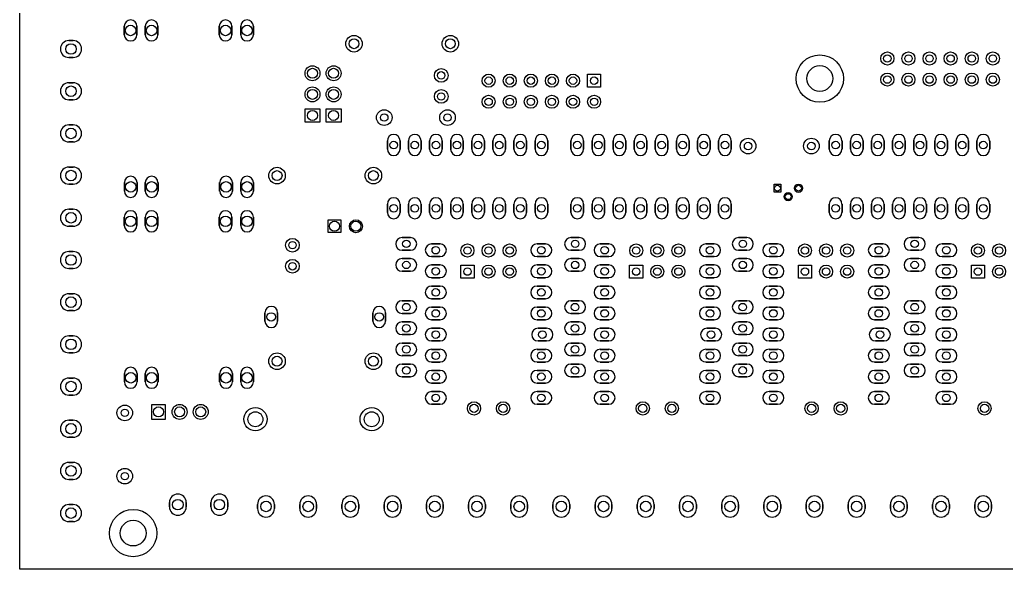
# Model space of a CAD drawing. Header units: millimetres. Extents: x -161 to 52, y -13 to 110.
# Drawn here: x -161.1 to -42.3, y -12.7 to 53.4 of the extents above; entities that cross this region are included whole.
import ezdxf

# ---------------------------------------------------------------- set-up
doc = ezdxf.new("R2010")
doc.units = ezdxf.units.MM

msp = doc.modelspace()

# ---------------------------------------------------------------- linework, layer by layer
for points in [[(51.89, -12.73), (-161.11, -12.73), (-161.11, 110.27), (51.89, 110.27), (51.89, -12.73)], [(-148.52, 52.66), (-148.52, 51.64)], [(-146.99, 52.66), (-146.99, 51.64)], [(-146, 52.66), (-146, 51.64)], [(-144.48, 52.66), (-144.48, 51.64)], [(-137.1, 52.66), (-137.1, 51.64)], [(-135.57, 52.66), (-135.57, 51.64)], [(-134.49, 52.66), (-134.49, 51.64)], [(-132.97, 52.66), (-132.97, 51.64)], [(-154.69, 50.93), (-155.19, 50.93)], [(-154.69, 48.89), (-155.19, 48.89)], [(-91.16, 45.31), (-92.74, 45.31), (-92.74, 46.89), (-91.16, 46.89)], [(-154.69, 45.85), (-155.19, 45.85)], [(-154.69, 43.81), (-155.19, 43.81)], [(-126.76, 41.12), (-126.76, 42.7), (-124.96, 42.7), (-124.96, 41.12)], [(-124.22, 41.12), (-124.22, 42.7), (-122.42, 42.7), (-122.42, 41.12)], [(-154.69, 40.77), (-155.19, 40.77)], [(-154.69, 38.73), (-155.19, 38.73)], [(-116.84, 37.85), (-116.84, 38.86)], [(-115.32, 37.85), (-115.32, 38.86)], [(-114.3, 37.85), (-114.3, 38.86)], [(-112.78, 37.85), (-112.78, 38.86)], [(-111.76, 37.85), (-111.76, 38.86)], [(-110.24, 37.85), (-110.24, 38.86)], [(-109.22, 37.85), (-109.22, 38.86)], [(-107.7, 37.85), (-107.7, 38.86)], [(-106.68, 37.85), (-106.68, 38.86)], [(-105.16, 37.85), (-105.16, 38.86)], [(-104.14, 37.85), (-104.14, 38.86)], [(-102.62, 37.85), (-102.62, 38.86)], [(-101.6, 37.85), (-101.6, 38.86)], [(-100.08, 37.85), (-100.08, 38.86)], [(-99.06, 37.85), (-99.06, 38.86)], [(-97.54, 37.85), (-97.54, 38.86)], [(-94.74, 37.85), (-94.74, 38.86)], [(-93.22, 37.85), (-93.22, 38.86)], [(-92.2, 37.85), (-92.2, 38.86)], [(-90.68, 37.85), (-90.68, 38.86)], [(-89.66, 37.85), (-89.66, 38.86)], [(-88.14, 37.85), (-88.14, 38.86)], [(-87.12, 37.85), (-87.12, 38.86)], [(-85.6, 37.85), (-85.6, 38.86)], [(-84.58, 37.85), (-84.58, 38.86)], [(-83.06, 37.85), (-83.06, 38.86)], [(-82.04, 37.85), (-82.04, 38.86)], [(-80.52, 37.85), (-80.52, 38.86)], [(-79.5, 37.85), (-79.5, 38.86)], [(-77.98, 37.85), (-77.98, 38.86)], [(-76.96, 37.85), (-76.96, 38.86)], [(-75.44, 37.85), (-75.44, 38.86)], [(-63.63, 37.85), (-63.63, 38.86)], [(-62.1, 37.85), (-62.1, 38.86)], [(-61.09, 37.85), (-61.09, 38.86)], [(-59.56, 37.85), (-59.56, 38.86)], [(-58.55, 37.85), (-58.55, 38.86)], [(-57.02, 37.85), (-57.02, 38.86)], [(-56.01, 37.85), (-56.01, 38.86)], [(-54.48, 37.85), (-54.48, 38.86)], [(-53.47, 37.85), (-53.47, 38.86)], [(-51.94, 37.85), (-51.94, 38.86)], [(-50.93, 37.85), (-50.93, 38.86)], [(-49.4, 37.85), (-49.4, 38.86)], [(-48.39, 37.85), (-48.39, 38.86)], [(-46.86, 37.85), (-46.86, 38.86)], [(-45.85, 37.85), (-45.85, 38.86)], [(-44.32, 37.85), (-44.32, 38.86)], [(-154.69, 35.69), (-155.19, 35.69)], [(-154.69, 33.65), (-155.19, 33.65)], [(-148.5, 33.82), (-148.5, 32.81)], [(-146.98, 33.82), (-146.98, 32.81)], [(-145.99, 33.82), (-145.99, 32.81)], [(-144.46, 33.82), (-144.46, 32.81)], [(-137.04, 33.82), (-137.04, 32.81)], [(-135.51, 33.82), (-135.51, 32.81)], [(-134.49, 33.82), (-134.49, 32.81)], [(-132.97, 33.82), (-132.97, 32.81)], [(-70.28, 33.63), (-69.47, 33.63), (-69.47, 32.66), (-70.28, 32.66)], [(-116.84, 30.23), (-116.84, 31.24)], [(-115.32, 30.23), (-115.32, 31.24)], [(-114.3, 30.23), (-114.3, 31.24)], [(-112.78, 30.23), (-112.78, 31.24)], [(-111.76, 30.23), (-111.76, 31.24)], [(-110.24, 30.23), (-110.24, 31.24)], [(-109.22, 30.23), (-109.22, 31.24)], [(-107.7, 30.23), (-107.7, 31.24)], [(-106.68, 30.23), (-106.68, 31.24)], [(-105.16, 30.23), (-105.16, 31.24)], [(-104.14, 30.23), (-104.14, 31.24)], [(-102.62, 30.23), (-102.62, 31.24)], [(-101.6, 30.23), (-101.6, 31.24)], [(-100.08, 30.23), (-100.08, 31.24)], [(-99.06, 30.23), (-99.06, 31.24)], [(-97.54, 30.23), (-97.54, 31.24)], [(-94.74, 30.23), (-94.74, 31.24)], [(-93.22, 30.23), (-93.22, 31.24)], [(-92.2, 30.23), (-92.2, 31.24)], [(-90.68, 30.23), (-90.68, 31.24)], [(-89.66, 30.23), (-89.66, 31.24)], [(-88.14, 30.23), (-88.14, 31.24)], [(-87.12, 30.23), (-87.12, 31.24)], [(-85.6, 30.23), (-85.6, 31.24)], [(-84.58, 30.23), (-84.58, 31.24)], [(-83.06, 30.23), (-83.06, 31.24)], [(-82.04, 30.23), (-82.04, 31.24)], [(-80.52, 30.23), (-80.52, 31.24)], [(-79.5, 30.23), (-79.5, 31.24)], [(-77.98, 30.23), (-77.98, 31.24)], [(-76.96, 30.23), (-76.96, 31.24)], [(-75.44, 30.23), (-75.44, 31.24)], [(-63.63, 30.23), (-63.63, 31.24)], [(-62.1, 30.23), (-62.1, 31.24)], [(-61.09, 30.23), (-61.09, 31.24)], [(-59.56, 30.23), (-59.56, 31.24)], [(-58.55, 30.23), (-58.55, 31.24)], [(-57.02, 30.23), (-57.02, 31.24)], [(-56.01, 30.23), (-56.01, 31.24)], [(-54.48, 30.23), (-54.48, 31.24)], [(-53.47, 30.23), (-53.47, 31.24)], [(-51.94, 30.23), (-51.94, 31.24)], [(-50.93, 30.23), (-50.93, 31.24)], [(-49.4, 30.23), (-49.4, 31.24)], [(-48.39, 30.23), (-48.39, 31.24)], [(-46.86, 30.23), (-46.86, 31.24)], [(-45.85, 30.23), (-45.85, 31.24)], [(-44.32, 30.23), (-44.32, 31.24)], [(-154.69, 30.61), (-155.19, 30.61)], [(-154.69, 28.57), (-155.19, 28.57)], [(-148.52, 29.67), (-148.52, 28.66)], [(-146.99, 29.67), (-146.99, 28.66)], [(-146, 29.67), (-146, 28.66)], [(-144.48, 29.67), (-144.48, 28.66)], [(-137.1, 29.67), (-137.1, 28.66)], [(-135.57, 29.67), (-135.57, 28.66)], [(-134.49, 29.67), (-134.49, 28.66)], [(-132.97, 29.67), (-132.97, 28.66)], [(-123.99, 29.35), (-122.44, 29.35), (-122.44, 27.8), (-123.99, 27.8)], [(-114.06, 27.21), (-115.07, 27.21)], [(-110.5, 26.45), (-111.52, 26.45)], [(-97.8, 26.45), (-98.82, 26.45)], [(-93.74, 27.21), (-94.75, 27.21)], [(-90.18, 26.45), (-91.2, 26.45)], [(-77.48, 26.45), (-78.5, 26.45)], [(-73.54, 27.21), (-74.56, 27.21)], [(-69.86, 26.45), (-70.88, 26.45)], [(-57.16, 26.45), (-58.18, 26.45)], [(-52.84, 27.21), (-53.86, 27.21)], [(-49.03, 26.45), (-50.05, 26.45)], [(-154.69, 25.53), (-155.19, 25.53)], [(-114.06, 25.69), (-115.07, 25.69)], [(-93.74, 25.69), (-94.75, 25.69)], [(-73.54, 25.69), (-74.56, 25.69)], [(-52.84, 25.69), (-53.86, 25.69)], [(-114.06, 24.67), (-115.07, 24.67)], [(-110.5, 24.92), (-111.52, 24.92)], [(-110.5, 23.91), (-111.52, 23.91)], [(-107.99, 23.9), (-106.41, 23.9), (-106.41, 22.33), (-107.99, 22.33)], [(-97.8, 24.92), (-98.82, 24.92)], [(-97.8, 23.91), (-98.82, 23.91)], [(-93.74, 24.67), (-94.75, 24.67)], [(-90.18, 24.92), (-91.2, 24.92)], [(-90.18, 23.91), (-91.2, 23.91)], [(-87.67, 23.9), (-86.09, 23.9), (-86.09, 22.33), (-87.67, 22.33)], [(-77.48, 24.92), (-78.5, 24.92)], [(-77.48, 23.91), (-78.5, 23.91)], [(-73.54, 24.67), (-74.56, 24.67)], [(-69.86, 24.92), (-70.88, 24.92)], [(-69.86, 23.91), (-70.88, 23.91)], [(-67.35, 23.9), (-65.77, 23.9), (-65.77, 22.33), (-67.35, 22.33)], [(-57.16, 24.92), (-58.18, 24.92)], [(-57.16, 23.91), (-58.18, 23.91)], [(-52.84, 24.67), (-53.86, 24.67)], [(-49.03, 24.92), (-50.05, 24.92)], [(-49.03, 23.91), (-50.05, 23.91)], [(-46.52, 23.9), (-44.94, 23.9), (-44.94, 22.33), (-46.52, 22.33)], [(-154.69, 23.49), (-155.19, 23.49)], [(-114.06, 23.15), (-115.07, 23.15)], [(-93.74, 23.15), (-94.75, 23.15)], [(-73.54, 23.15), (-74.56, 23.15)], [(-52.84, 23.15), (-53.86, 23.15)], [(-110.5, 22.38), (-111.52, 22.38)], [(-97.8, 22.38), (-98.82, 22.38)], [(-90.18, 22.38), (-91.2, 22.38)], [(-77.48, 22.38), (-78.5, 22.38)], [(-69.86, 22.38), (-70.88, 22.38)], [(-57.16, 22.38), (-58.18, 22.38)], [(-49.03, 22.38), (-50.05, 22.38)], [(-154.69, 20.45), (-155.19, 20.45)], [(-110.5, 21.37), (-111.52, 21.37)], [(-97.8, 21.37), (-98.82, 21.37)], [(-90.18, 21.37), (-91.2, 21.37)], [(-77.48, 21.37), (-78.5, 21.37)], [(-69.86, 21.37), (-70.88, 21.37)], [(-57.16, 21.37), (-58.18, 21.37)], [(-49.03, 21.37), (-50.05, 21.37)], [(-114.06, 19.59), (-115.07, 19.59)], [(-110.5, 19.84), (-111.52, 19.84)], [(-97.8, 19.84), (-98.82, 19.84)], [(-93.74, 19.59), (-94.75, 19.59)], [(-90.18, 19.84), (-91.2, 19.84)], [(-77.48, 19.84), (-78.5, 19.84)], [(-73.54, 19.59), (-74.56, 19.59)], [(-69.86, 19.84), (-70.88, 19.84)], [(-57.16, 19.84), (-58.18, 19.84)], [(-52.84, 19.59), (-53.86, 19.59)], [(-49.03, 19.84), (-50.05, 19.84)], [(-154.69, 18.41), (-155.19, 18.41)], [(-131.59, 17.14), (-131.59, 18.16)], [(-130.07, 17.14), (-130.07, 18.16)], [(-118.59, 17.14), (-118.59, 18.16)], [(-117.07, 17.14), (-117.07, 18.16)], [(-114.06, 18.07), (-115.07, 18.07)], [(-110.5, 18.83), (-111.52, 18.83)], [(-97.8, 18.83), (-98.82, 18.83)], [(-93.74, 18.07), (-94.75, 18.07)], [(-90.18, 18.83), (-91.2, 18.83)], [(-77.48, 18.83), (-78.5, 18.83)], [(-73.54, 18.07), (-74.56, 18.07)], [(-69.86, 18.83), (-70.88, 18.83)], [(-57.16, 18.83), (-58.18, 18.83)], [(-52.84, 18.07), (-53.86, 18.07)], [(-49.03, 18.83), (-50.05, 18.83)], [(-114.06, 17.05), (-115.07, 17.05)], [(-110.5, 17.3), (-111.52, 17.3)], [(-97.8, 17.3), (-98.82, 17.3)], [(-93.74, 17.05), (-94.75, 17.05)], [(-90.18, 17.3), (-91.2, 17.3)], [(-77.48, 17.3), (-78.5, 17.3)], [(-73.54, 17.05), (-74.56, 17.05)], [(-69.86, 17.3), (-70.88, 17.3)], [(-57.16, 17.3), (-58.18, 17.3)], [(-52.84, 17.05), (-53.86, 17.05)], [(-49.03, 17.3), (-50.05, 17.3)], [(-114.06, 15.53), (-115.07, 15.53)], [(-110.5, 16.29), (-111.52, 16.29)], [(-97.67, 16.29), (-98.69, 16.29)], [(-93.74, 15.53), (-94.75, 15.53)], [(-90.18, 16.29), (-91.2, 16.29)], [(-77.35, 16.29), (-78.37, 16.29)], [(-73.54, 15.53), (-74.56, 15.53)], [(-69.86, 16.29), (-70.88, 16.29)], [(-57.03, 16.29), (-58.05, 16.29)], [(-52.84, 15.53), (-53.86, 15.53)], [(-49.03, 16.29), (-50.05, 16.29)], [(-154.69, 15.37), (-155.19, 15.37)], [(-114.06, 14.51), (-115.07, 14.51)], [(-110.5, 14.76), (-111.52, 14.76)], [(-97.67, 14.76), (-98.69, 14.76)], [(-93.74, 14.51), (-94.75, 14.51)], [(-90.18, 14.76), (-91.2, 14.76)], [(-77.35, 14.76), (-78.37, 14.76)], [(-73.54, 14.51), (-74.56, 14.51)], [(-69.86, 14.76), (-70.88, 14.76)], [(-57.03, 14.76), (-58.05, 14.76)], [(-52.84, 14.51), (-53.86, 14.51)], [(-49.03, 14.76), (-50.05, 14.76)], [(-154.69, 13.33), (-155.19, 13.33)], [(-110.5, 13.75), (-111.52, 13.75)], [(-97.8, 13.75), (-98.82, 13.75)], [(-90.18, 13.75), (-91.2, 13.75)], [(-77.48, 13.75), (-78.5, 13.75)], [(-69.86, 13.75), (-70.88, 13.75)], [(-57.16, 13.75), (-58.18, 13.75)], [(-49.03, 13.75), (-50.05, 13.75)], [(-114.06, 12.99), (-115.07, 12.99)], [(-114.06, 11.97), (-115.07, 11.97)], [(-110.5, 12.22), (-111.52, 12.22)], [(-97.8, 12.22), (-98.82, 12.22)], [(-93.74, 12.99), (-94.75, 12.99)], [(-93.74, 11.97), (-94.75, 11.97)], [(-90.18, 12.22), (-91.2, 12.22)], [(-77.48, 12.22), (-78.5, 12.22)], [(-73.54, 12.99), (-74.56, 12.99)], [(-73.54, 11.97), (-74.56, 11.97)], [(-69.86, 12.22), (-70.88, 12.22)], [(-57.16, 12.22), (-58.18, 12.22)], [(-52.84, 12.99), (-53.86, 12.99)], [(-52.84, 11.97), (-53.86, 11.97)], [(-49.03, 12.22), (-50.05, 12.22)], [(-148.5, 10.84), (-148.5, 9.82)], [(-146.98, 10.84), (-146.98, 9.82)], [(-145.99, 10.84), (-145.99, 9.82)], [(-144.46, 10.84), (-144.46, 9.82)], [(-137.04, 10.84), (-137.04, 9.82)], [(-135.51, 10.84), (-135.51, 9.82)], [(-134.49, 10.84), (-134.49, 9.82)], [(-132.97, 10.84), (-132.97, 9.82)], [(-110.5, 11.21), (-111.52, 11.21)], [(-97.8, 11.21), (-98.82, 11.21)], [(-90.18, 11.21), (-91.2, 11.21)], [(-77.48, 11.21), (-78.5, 11.21)], [(-69.86, 11.21), (-70.88, 11.21)], [(-57.16, 11.21), (-58.18, 11.21)], [(-49.03, 11.21), (-50.05, 11.21)], [(-154.69, 10.29), (-155.19, 10.29)], [(-114.06, 10.45), (-115.07, 10.45)], [(-110.5, 9.68), (-111.52, 9.68)], [(-97.8, 9.68), (-98.82, 9.68)], [(-93.74, 10.45), (-94.75, 10.45)], [(-90.18, 9.68), (-91.2, 9.68)], [(-77.48, 9.68), (-78.5, 9.68)], [(-73.54, 10.45), (-74.56, 10.45)], [(-69.86, 9.68), (-70.88, 9.68)], [(-57.16, 9.68), (-58.18, 9.68)], [(-52.84, 10.45), (-53.86, 10.45)], [(-49.03, 9.68), (-50.05, 9.68)], [(-110.5, 8.67), (-111.52, 8.67)], [(-97.8, 8.67), (-98.82, 8.67)], [(-90.18, 8.67), (-91.2, 8.67)], [(-77.48, 8.67), (-78.5, 8.67)], [(-69.86, 8.67), (-70.88, 8.67)], [(-57.16, 8.67), (-58.18, 8.67)], [(-49.03, 8.67), (-50.05, 8.67)], [(-154.69, 8.25), (-155.19, 8.25)], [(-110.5, 7.14), (-111.52, 7.14)], [(-97.8, 7.14), (-98.82, 7.14)], [(-90.18, 7.14), (-91.2, 7.14)], [(-77.48, 7.14), (-78.5, 7.14)], [(-69.86, 7.14), (-70.88, 7.14)], [(-57.16, 7.14), (-58.18, 7.14)], [(-49.03, 7.14), (-50.05, 7.14)], [(-145.19, 7.12), (-143.61, 7.12), (-143.61, 5.32), (-145.19, 5.32)], [(-154.69, 5.21), (-155.19, 5.21)], [(-154.69, 3.17), (-155.19, 3.17)], [(-154.69, 0.13), (-155.19, 0.13)], [(-154.69, -1.91), (-155.19, -1.91)], [(-143.09, -5.21), (-143.09, -4.7)], [(-141.06, -5.21), (-141.06, -4.7)], [(-138.09, -5.21), (-138.09, -4.7)], [(-136.06, -5.21), (-136.06, -4.7)], [(-154.69, -4.95), (-155.19, -4.95)], [(-132.47, -4.92), (-132.47, -5.43)], [(-130.44, -4.92), (-130.44, -5.43)], [(-127.39, -4.92), (-127.39, -5.43)], [(-125.36, -4.92), (-125.36, -5.43)], [(-122.31, -4.92), (-122.31, -5.43)], [(-120.28, -4.92), (-120.28, -5.43)], [(-117.23, -4.92), (-117.23, -5.43)], [(-115.2, -4.92), (-115.2, -5.43)], [(-112.15, -4.92), (-112.15, -5.43)], [(-110.12, -4.92), (-110.12, -5.43)], [(-107.07, -4.92), (-107.07, -5.43)], [(-105.04, -4.92), (-105.04, -5.43)], [(-101.99, -4.92), (-101.99, -5.43)], [(-99.96, -4.92), (-99.96, -5.43)], [(-96.91, -4.92), (-96.91, -5.43)], [(-94.88, -4.92), (-94.88, -5.43)], [(-91.83, -4.92), (-91.83, -5.43)], [(-89.8, -4.92), (-89.8, -5.43)], [(-86.75, -4.92), (-86.75, -5.43)], [(-84.72, -4.92), (-84.72, -5.43)], [(-81.67, -4.92), (-81.67, -5.43)], [(-79.64, -4.92), (-79.64, -5.43)], [(-76.59, -4.92), (-76.59, -5.43)], [(-74.56, -4.92), (-74.56, -5.43)], [(-71.51, -4.92), (-71.51, -5.43)], [(-69.48, -4.92), (-69.48, -5.43)], [(-66.43, -4.92), (-66.43, -5.43)], [(-64.4, -4.92), (-64.4, -5.43)], [(-61.35, -4.92), (-61.35, -5.43)], [(-59.32, -4.92), (-59.32, -5.43)], [(-56.27, -4.92), (-56.27, -5.43)], [(-54.24, -4.92), (-54.24, -5.43)], [(-51.19, -4.92), (-51.19, -5.43)], [(-49.16, -4.92), (-49.16, -5.43)], [(-46.11, -4.92), (-46.11, -5.43)], [(-44.08, -4.92), (-44.08, -5.43)], [(-154.69, -6.99), (-155.19, -6.99)]]:
    msp.add_lwpolyline(points, close=True)
for centre, radius in [((-147.76, 52.15), 0.635), ((-145.24, 52.15), 0.635), ((-136.33, 52.15), 0.635), ((-133.73, 52.15), 0.635), ((-120.86, 50.55), 1), ((-120.86, 50.55), 0.6), ((-109.26, 50.55), 1), ((-109.26, 50.55), 0.6), ((-154.94, 49.91), 0.635), ((-64.77, 46.35), 2.85), ((-56.64, 48.77), 0.787), ((-56.64, 48.77), 0.445), ((-54.1, 48.77), 0.787), ((-54.1, 48.77), 0.445), ((-51.56, 48.77), 0.787), ((-51.56, 48.77), 0.445), ((-49.02, 48.77), 0.787), ((-49.02, 48.77), 0.445), ((-46.48, 48.77), 0.787), ((-46.48, 48.77), 0.445), ((-43.94, 48.77), 0.787), ((-43.94, 48.77), 0.445), ((-125.86, 46.99), 0.9), ((-125.86, 46.99), 0.6), ((-123.32, 46.99), 0.9), ((-123.32, 46.99), 0.6), ((-110.36, 46.74), 0.826), ((-64.77, 46.36), 1.55), ((-110.36, 46.74), 0.45), ((-104.65, 46.1), 0.787), ((-104.65, 46.1), 0.445), ((-102.11, 46.1), 0.787), ((-102.11, 46.1), 0.445), ((-99.57, 46.1), 0.787), ((-99.57, 46.1), 0.445), ((-97.03, 46.1), 0.787), ((-97.03, 46.1), 0.445), ((-94.49, 46.1), 0.787), ((-94.49, 46.1), 0.445), ((-91.95, 46.1), 0.445), ((-56.64, 46.23), 0.787), ((-56.64, 46.23), 0.445), ((-54.1, 46.23), 0.787), ((-54.1, 46.23), 0.445), ((-51.56, 46.23), 0.787), ((-51.56, 46.23), 0.445), ((-49.02, 46.23), 0.787), ((-49.02, 46.23), 0.445), ((-46.48, 46.23), 0.787), ((-46.48, 46.23), 0.445), ((-43.94, 46.23), 0.787), ((-43.94, 46.23), 0.445), ((-154.94, 44.83), 0.635), ((-125.86, 44.45), 0.9), ((-123.32, 44.45), 0.9), ((-125.86, 44.45), 0.6), ((-123.32, 44.45), 0.6), ((-110.36, 44.2), 0.826), ((-110.36, 44.2), 0.45), ((-104.65, 43.56), 0.787), ((-104.65, 43.56), 0.445), ((-102.11, 43.56), 0.787), ((-102.11, 43.56), 0.445), ((-99.57, 43.56), 0.787), ((-99.57, 43.56), 0.445), ((-97.03, 43.56), 0.787), ((-97.03, 43.56), 0.445), ((-94.49, 43.56), 0.787), ((-94.49, 43.56), 0.445), ((-91.95, 43.56), 0.787), ((-91.95, 43.56), 0.445), ((-125.86, 41.91), 0.6), ((-123.32, 41.91), 0.6), ((-117.22, 41.66), 0.94), ((-117.22, 41.66), 0.45), ((-109.6, 41.66), 0.94), ((-109.6, 41.66), 0.45), ((-154.94, 39.75), 0.635), ((-116.08, 38.35), 0.457), ((-113.54, 38.35), 0.457), ((-111, 38.35), 0.457), ((-108.46, 38.35), 0.457), ((-105.92, 38.35), 0.457), ((-103.38, 38.35), 0.457), ((-100.84, 38.35), 0.457), ((-98.3, 38.35), 0.457), ((-93.98, 38.35), 0.457), ((-91.44, 38.35), 0.457), ((-88.9, 38.35), 0.457), ((-86.36, 38.35), 0.457), ((-83.82, 38.35), 0.457), ((-81.28, 38.35), 0.457), ((-78.74, 38.35), 0.457), ((-76.2, 38.35), 0.457), ((-73.41, 38.23), 0.94), ((-73.41, 38.23), 0.45), ((-65.79, 38.23), 0.94), ((-65.79, 38.23), 0.45), ((-62.87, 38.35), 0.457), ((-60.33, 38.35), 0.457), ((-57.79, 38.35), 0.457), ((-55.25, 38.35), 0.457), ((-52.71, 38.35), 0.457), ((-50.17, 38.35), 0.457), ((-47.63, 38.35), 0.457), ((-45.09, 38.35), 0.457), ((-130.13, 34.67), 1), ((-118.53, 34.67), 1), ((-154.94, 34.67), 0.635), ((-130.13, 34.67), 0.6), ((-118.53, 34.67), 0.6), ((-147.74, 33.31), 0.635), ((-145.23, 33.31), 0.635), ((-136.27, 33.31), 0.635), ((-133.73, 33.31), 0.635), ((-69.88, 33.15), 0.356), ((-67.34, 33.15), 0.495), ((-67.34, 33.15), 0.356), ((-68.58, 32.13), 0.495), ((-68.58, 32.13), 0.356), ((-116.08, 30.73), 0.457), ((-113.54, 30.73), 0.457), ((-111, 30.73), 0.457), ((-108.46, 30.73), 0.457), ((-105.92, 30.73), 0.457), ((-103.38, 30.73), 0.457), ((-100.84, 30.73), 0.457), ((-98.3, 30.73), 0.457), ((-93.98, 30.73), 0.457), ((-91.44, 30.73), 0.457), ((-88.9, 30.73), 0.457), ((-86.36, 30.73), 0.457), ((-83.82, 30.73), 0.457), ((-81.28, 30.73), 0.457), ((-78.74, 30.73), 0.457), ((-76.2, 30.73), 0.457), ((-62.87, 30.73), 0.457), ((-60.33, 30.73), 0.457), ((-57.79, 30.73), 0.457), ((-55.25, 30.73), 0.457), ((-52.71, 30.73), 0.457), ((-50.17, 30.73), 0.457), ((-47.63, 30.73), 0.457), ((-45.09, 30.73), 0.457), ((-154.94, 29.59), 0.635), ((-147.76, 29.16), 0.635), ((-145.24, 29.16), 0.635), ((-136.33, 29.16), 0.635), ((-133.73, 29.16), 0.635), ((-123.21, 28.57), 0.61), ((-120.63, 28.57), 0.775), ((-120.63, 28.57), 0.61), ((-128.27, 26.29), 0.826), ((-128.27, 26.29), 0.45), ((-114.56, 26.45), 0.445), ((-111.01, 25.69), 0.457), ((-107.2, 25.65), 0.787), ((-104.66, 25.65), 0.787), ((-102.12, 25.65), 0.787), ((-98.31, 25.69), 0.457), ((-94.24, 26.45), 0.445), ((-90.69, 25.69), 0.457), ((-86.88, 25.65), 0.787), ((-84.34, 25.65), 0.787), ((-81.8, 25.65), 0.787), ((-77.99, 25.69), 0.457), ((-74.05, 26.45), 0.445), ((-70.37, 25.69), 0.457), ((-66.56, 25.65), 0.787), ((-64.02, 25.65), 0.787), ((-61.48, 25.65), 0.787), ((-57.67, 25.69), 0.457), ((-53.35, 26.45), 0.445), ((-49.54, 25.69), 0.457), ((-45.73, 25.65), 0.787), ((-43.19, 25.65), 0.787), ((-154.94, 24.51), 0.635), ((-107.2, 25.65), 0.445), ((-104.66, 25.65), 0.445), ((-102.12, 25.65), 0.445), ((-86.88, 25.65), 0.445), ((-84.34, 25.65), 0.445), ((-81.8, 25.65), 0.445), ((-66.56, 25.65), 0.445), ((-64.02, 25.65), 0.445), ((-61.48, 25.65), 0.445), ((-45.73, 25.65), 0.445), ((-43.19, 25.65), 0.445), ((-128.27, 23.75), 0.826), ((-128.27, 23.75), 0.45), ((-114.56, 23.91), 0.445), ((-104.66, 23.11), 0.787), ((-102.12, 23.11), 0.787), ((-94.24, 23.91), 0.445), ((-84.34, 23.11), 0.787), ((-81.8, 23.11), 0.787), ((-74.05, 23.91), 0.445), ((-64.02, 23.11), 0.787), ((-61.48, 23.11), 0.787), ((-53.35, 23.91), 0.445), ((-43.19, 23.11), 0.787), ((-111.01, 23.15), 0.457), ((-107.2, 23.11), 0.445), ((-104.66, 23.11), 0.445), ((-102.12, 23.11), 0.445), ((-98.31, 23.15), 0.457), ((-90.69, 23.15), 0.457), ((-86.88, 23.11), 0.445), ((-84.34, 23.11), 0.445), ((-81.8, 23.11), 0.445), ((-77.99, 23.15), 0.457), ((-70.37, 23.15), 0.457), ((-66.56, 23.11), 0.445), ((-64.02, 23.11), 0.445), ((-61.48, 23.11), 0.445), ((-57.67, 23.15), 0.457), ((-49.54, 23.15), 0.457), ((-45.73, 23.11), 0.445), ((-43.19, 23.11), 0.445), ((-111.01, 20.61), 0.457), ((-98.31, 20.61), 0.457), ((-90.69, 20.61), 0.457), ((-77.99, 20.61), 0.457), ((-70.37, 20.61), 0.457), ((-57.67, 20.61), 0.457), ((-49.54, 20.61), 0.457), ((-154.94, 19.43), 0.635), ((-114.56, 18.83), 0.457), ((-94.24, 18.83), 0.457), ((-74.05, 18.83), 0.457), ((-53.35, 18.83), 0.457), ((-130.83, 17.65), 0.508), ((-117.83, 17.65), 0.508), ((-111.01, 18.07), 0.457), ((-98.31, 18.07), 0.457), ((-90.69, 18.07), 0.457), ((-77.99, 18.07), 0.457), ((-70.37, 18.07), 0.457), ((-57.67, 18.07), 0.457), ((-49.54, 18.07), 0.457), ((-114.56, 16.29), 0.457), ((-94.24, 16.29), 0.457), ((-74.05, 16.29), 0.457), ((-53.35, 16.29), 0.457), ((-111.01, 15.53), 0.457), ((-98.18, 15.53), 0.457), ((-90.69, 15.53), 0.457), ((-77.86, 15.53), 0.457), ((-70.37, 15.53), 0.457), ((-57.54, 15.53), 0.457), ((-49.54, 15.53), 0.457), ((-154.94, 14.35), 0.635), ((-130.13, 12.32), 1), ((-118.53, 12.32), 1), ((-114.56, 13.75), 0.457), ((-111.01, 12.99), 0.457), ((-98.31, 12.99), 0.457), ((-94.24, 13.75), 0.457), ((-90.69, 12.99), 0.457), ((-77.99, 12.99), 0.457), ((-74.05, 13.75), 0.457), ((-70.37, 12.99), 0.457), ((-57.67, 12.99), 0.457), ((-53.35, 13.75), 0.457), ((-49.54, 12.99), 0.457), ((-130.13, 12.32), 0.6), ((-118.53, 12.32), 0.6), ((-147.74, 10.33), 0.635), ((-145.23, 10.33), 0.635), ((-136.27, 10.33), 0.635), ((-133.73, 10.33), 0.635), ((-114.56, 11.21), 0.457), ((-111.01, 10.45), 0.457), ((-98.31, 10.45), 0.457), ((-94.24, 11.21), 0.457), ((-90.69, 10.45), 0.457), ((-77.99, 10.45), 0.457), ((-74.05, 11.21), 0.457), ((-70.37, 10.45), 0.457), ((-57.67, 10.45), 0.457), ((-53.35, 11.21), 0.457), ((-49.54, 10.45), 0.457), ((-154.94, 9.27), 0.635), ((-111.01, 7.91), 0.457), ((-98.31, 7.91), 0.457), ((-90.69, 7.91), 0.457), ((-77.99, 7.91), 0.457), ((-70.37, 7.91), 0.457), ((-57.67, 7.91), 0.457), ((-49.54, 7.91), 0.457), ((-106.41, 6.64), 0.8), ((-106.41, 6.64), 0.5), ((-102.91, 6.64), 0.8), ((-102.91, 6.64), 0.5), ((-86.09, 6.64), 0.8), ((-86.09, 6.64), 0.5), ((-82.59, 6.64), 0.8), ((-82.59, 6.64), 0.5), ((-65.76, 6.64), 0.8), ((-65.76, 6.64), 0.5), ((-62.26, 6.64), 0.8), ((-62.26, 6.64), 0.5), ((-44.94, 6.64), 0.8), ((-44.94, 6.64), 0.5), ((-148.46, 6.1), 0.94), ((-148.46, 6.1), 0.45), ((-144.4, 6.22), 0.6), ((-141.86, 6.22), 0.9), ((-141.86, 6.22), 0.6), ((-139.32, 6.22), 0.9), ((-139.32, 6.22), 0.6), ((-132.73, 5.33), 1.4), ((-132.73, 5.33), 0.9), ((-118.73, 5.33), 1.4), ((-118.73, 5.33), 0.9), ((-154.94, 4.19), 0.635), ((-154.94, -0.89), 0.635), ((-148.46, -1.52), 0.94), ((-148.46, -1.52), 0.45), ((-142.07, -4.95), 0.635), ((-137.07, -4.95), 0.635), ((-131.45, -5.17), 0.635), ((-126.37, -5.17), 0.635), ((-121.29, -5.17), 0.635), ((-116.21, -5.17), 0.635), ((-111.13, -5.17), 0.635), ((-106.05, -5.17), 0.635), ((-100.97, -5.17), 0.635), ((-95.89, -5.17), 0.635), ((-90.81, -5.17), 0.635), ((-85.73, -5.17), 0.635), ((-80.65, -5.17), 0.635), ((-75.57, -5.17), 0.635), ((-70.49, -5.17), 0.635), ((-65.41, -5.17), 0.635), ((-60.33, -5.17), 0.635), ((-55.25, -5.17), 0.635), ((-50.17, -5.17), 0.635), ((-45.09, -5.17), 0.635), ((-154.94, -5.97), 0.635), ((-147.45, -8.38), 2.85), ((-147.45, -8.38), 1.55)]:
    msp.add_circle(centre, radius)
for centre, radius, start, end in [((-147.76, 52.66), 0.762, 360, 180), ((-145.24, 52.66), 0.762, 360, 180), ((-136.33, 52.66), 0.762, 360, 180), ((-133.73, 52.66), 0.762, 360, 180), ((-147.76, 51.64), 0.762, 180, 360), ((-145.24, 51.64), 0.762, 180, 360), ((-136.33, 51.64), 0.762, 180, 360), ((-133.73, 51.64), 0.762, 180, 360), ((-155.19, 49.91), 1.02, 90, 270), ((-154.69, 49.91), 1.02, 270, 90), ((-155.19, 44.83), 1.02, 90, 270), ((-154.69, 44.83), 1.02, 270, 90), ((-155.19, 39.75), 1.02, 90, 270), ((-154.69, 39.75), 1.02, 270, 90), ((-116.08, 38.86), 0.762, 360, 540), ((-113.54, 38.86), 0.762, 360, 540), ((-111, 38.86), 0.762, 360, 540), ((-108.46, 38.86), 0.762, 360, 540), ((-105.92, 38.86), 0.762, 360, 540), ((-103.38, 38.86), 0.762, 360, 540), ((-100.84, 38.86), 0.762, 360, 540), ((-98.3, 38.86), 0.762, 360, 540), ((-93.98, 38.86), 0.762, 360, 540), ((-91.44, 38.86), 0.762, 360, 540), ((-88.9, 38.86), 0.762, 360, 540), ((-86.36, 38.86), 0.762, 360, 540), ((-83.82, 38.86), 0.762, 360, 540), ((-81.28, 38.86), 0.762, 360, 540), ((-78.74, 38.86), 0.762, 360, 540), ((-76.2, 38.86), 0.762, 360, 540), ((-62.87, 38.86), 0.762, 360, 540), ((-60.33, 38.86), 0.762, 360, 540), ((-57.79, 38.86), 0.762, 360, 540), ((-55.25, 38.86), 0.762, 360, 540), ((-52.71, 38.86), 0.762, 360, 540), ((-50.17, 38.86), 0.762, 360, 540), ((-47.63, 38.86), 0.762, 360, 540), ((-45.09, 38.86), 0.762, 360, 540), ((-116.08, 37.85), 0.762, 540, 360), ((-113.54, 37.85), 0.762, 540, 360), ((-111, 37.85), 0.762, 540, 360), ((-108.46, 37.85), 0.762, 540, 360), ((-105.92, 37.85), 0.762, 540, 360), ((-103.38, 37.85), 0.762, 540, 360), ((-100.84, 37.85), 0.762, 540, 360), ((-98.3, 37.85), 0.762, 540, 360), ((-93.98, 37.85), 0.762, 540, 360), ((-91.44, 37.85), 0.762, 540, 360), ((-88.9, 37.85), 0.762, 540, 360), ((-86.36, 37.85), 0.762, 540, 360), ((-83.82, 37.85), 0.762, 540, 360), ((-81.28, 37.85), 0.762, 540, 360), ((-78.74, 37.85), 0.762, 540, 360), ((-76.2, 37.85), 0.762, 540, 360), ((-62.87, 37.85), 0.762, 540, 360), ((-60.33, 37.85), 0.762, 540, 360), ((-57.79, 37.85), 0.762, 540, 360), ((-55.25, 37.85), 0.762, 540, 360), ((-52.71, 37.85), 0.762, 540, 360), ((-50.17, 37.85), 0.762, 540, 360), ((-47.63, 37.85), 0.762, 540, 360), ((-45.09, 37.85), 0.762, 540, 360), ((-155.19, 34.67), 1.02, 90, 270), ((-154.69, 34.67), 1.02, 270, 90), ((-147.74, 33.82), 0.762, 360, 180), ((-145.23, 33.82), 0.762, 360, 180), ((-136.27, 33.82), 0.762, 360, 180), ((-133.73, 33.82), 0.762, 360, 180), ((-147.74, 32.81), 0.762, 180, 360), ((-145.23, 32.81), 0.762, 180, 360), ((-136.27, 32.81), 0.762, 180, 360), ((-133.73, 32.81), 0.762, 180, 360), ((-116.08, 31.24), 0.762, 360, 540), ((-113.54, 31.24), 0.762, 360, 540), ((-111, 31.24), 0.762, 360, 540), ((-108.46, 31.24), 0.762, 360, 540), ((-105.92, 31.24), 0.762, 360, 540), ((-103.38, 31.24), 0.762, 360, 540), ((-100.84, 31.24), 0.762, 360, 540), ((-98.3, 31.24), 0.762, 360, 540), ((-93.98, 31.24), 0.762, 360, 540), ((-91.44, 31.24), 0.762, 360, 540), ((-88.9, 31.24), 0.762, 360, 540), ((-86.36, 31.24), 0.762, 360, 540), ((-83.82, 31.24), 0.762, 360, 540), ((-81.28, 31.24), 0.762, 360, 540), ((-78.74, 31.24), 0.762, 360, 540), ((-76.2, 31.24), 0.762, 360, 540), ((-62.87, 31.24), 0.762, 360, 540), ((-60.33, 31.24), 0.762, 360, 540), ((-57.79, 31.24), 0.762, 360, 540), ((-55.25, 31.24), 0.762, 360, 540), ((-52.71, 31.24), 0.762, 360, 540), ((-50.17, 31.24), 0.762, 360, 540), ((-47.63, 31.24), 0.762, 360, 540), ((-45.09, 31.24), 0.762, 360, 540), ((-155.19, 29.59), 1.02, 90, 270), ((-154.69, 29.59), 1.02, 270, 90), ((-147.76, 29.67), 0.762, 360, 180), ((-145.24, 29.67), 0.762, 360, 180), ((-136.33, 29.67), 0.762, 360, 180), ((-133.73, 29.67), 0.762, 360, 180), ((-116.08, 30.23), 0.762, 540, 360), ((-113.54, 30.23), 0.762, 540, 360), ((-111, 30.23), 0.762, 540, 360), ((-108.46, 30.23), 0.762, 540, 360), ((-105.92, 30.23), 0.762, 540, 360), ((-103.38, 30.23), 0.762, 540, 360), ((-100.84, 30.23), 0.762, 540, 360), ((-98.3, 30.23), 0.762, 540, 360), ((-93.98, 30.23), 0.762, 540, 360), ((-91.44, 30.23), 0.762, 540, 360), ((-88.9, 30.23), 0.762, 540, 360), ((-86.36, 30.23), 0.762, 540, 360), ((-83.82, 30.23), 0.762, 540, 360), ((-81.28, 30.23), 0.762, 540, 360), ((-78.74, 30.23), 0.762, 540, 360), ((-76.2, 30.23), 0.762, 540, 360), ((-62.87, 30.23), 0.762, 540, 360), ((-60.33, 30.23), 0.762, 540, 360), ((-57.79, 30.23), 0.762, 540, 360), ((-55.25, 30.23), 0.762, 540, 360), ((-52.71, 30.23), 0.762, 540, 360), ((-50.17, 30.23), 0.762, 540, 360), ((-47.63, 30.23), 0.762, 540, 360), ((-45.09, 30.23), 0.762, 540, 360), ((-147.76, 28.66), 0.762, 180, 360), ((-145.24, 28.66), 0.762, 180, 360), ((-136.33, 28.66), 0.762, 180, 360), ((-133.73, 28.66), 0.762, 180, 360), ((-115.07, 26.45), 0.762, 90, 270), ((-114.06, 26.45), 0.762, 270, 90), ((-111.52, 25.69), 0.762, 90, 270), ((-110.5, 25.69), 0.762, 270, 90), ((-98.82, 25.69), 0.762, 90, 270), ((-97.8, 25.69), 0.762, 270, 90), ((-94.75, 26.45), 0.762, 90, 270), ((-93.74, 26.45), 0.762, 270, 90), ((-91.2, 25.69), 0.762, 90, 270), ((-90.18, 25.69), 0.762, 270, 90), ((-78.5, 25.69), 0.762, 90, 270), ((-77.48, 25.69), 0.762, 270, 90), ((-74.56, 26.45), 0.762, 90, 270), ((-73.54, 26.45), 0.762, 270, 90), ((-70.88, 25.69), 0.762, 90, 270), ((-69.86, 25.69), 0.762, 270, 90), ((-58.18, 25.69), 0.762, 90, 270), ((-57.16, 25.69), 0.762, 270, 90), ((-53.86, 26.45), 0.762, 90, 270), ((-52.84, 26.45), 0.762, 270, 90), ((-50.05, 25.69), 0.762, 90, 270), ((-49.03, 25.69), 0.762, 270, 90), ((-155.19, 24.51), 1.02, 90, 270), ((-154.69, 24.51), 1.02, 270, 90), ((-115.07, 23.91), 0.762, 90, 270), ((-114.06, 23.91), 0.762, 270, 90), ((-111.52, 23.15), 0.762, 90, 270), ((-110.5, 23.15), 0.762, 270, 90), ((-98.82, 23.15), 0.762, 90, 270), ((-97.8, 23.15), 0.762, 270, 90), ((-94.75, 23.91), 0.762, 90, 270), ((-93.74, 23.91), 0.762, 270, 90), ((-91.2, 23.15), 0.762, 90, 270), ((-90.18, 23.15), 0.762, 270, 90), ((-78.5, 23.15), 0.762, 90, 270), ((-77.48, 23.15), 0.762, 270, 90), ((-74.56, 23.91), 0.762, 90, 270), ((-73.54, 23.91), 0.762, 270, 90), ((-70.88, 23.15), 0.762, 90, 270), ((-69.86, 23.15), 0.762, 270, 90), ((-58.18, 23.15), 0.762, 90, 270), ((-57.16, 23.15), 0.762, 270, 90), ((-53.86, 23.91), 0.762, 90, 270), ((-52.84, 23.91), 0.762, 270, 90), ((-50.05, 23.15), 0.762, 90, 270), ((-49.03, 23.15), 0.762, 270, 90), ((-155.19, 19.43), 1.02, 90, 270), ((-154.69, 19.43), 1.02, 270, 90), ((-111.52, 20.61), 0.762, 90, 270), ((-110.5, 20.61), 0.762, 270, 90), ((-98.82, 20.61), 0.762, 90, 270), ((-97.8, 20.61), 0.762, 270, 90), ((-91.2, 20.61), 0.762, 90, 270), ((-90.18, 20.61), 0.762, 270, 90), ((-78.5, 20.61), 0.762, 90, 270), ((-77.48, 20.61), 0.762, 270, 90), ((-70.88, 20.61), 0.762, 90, 270), ((-69.86, 20.61), 0.762, 270, 90), ((-58.18, 20.61), 0.762, 90, 270), ((-57.16, 20.61), 0.762, 270, 90), ((-50.05, 20.61), 0.762, 90, 270), ((-49.03, 20.61), 0.762, 270, 90), ((-115.07, 18.83), 0.762, 90, 270), ((-114.06, 18.83), 0.762, 270, 90), ((-94.75, 18.83), 0.762, 90, 270), ((-93.74, 18.83), 0.762, 270, 90), ((-74.56, 18.83), 0.762, 90, 270), ((-73.54, 18.83), 0.762, 270, 90), ((-53.86, 18.83), 0.762, 90, 270), ((-52.84, 18.83), 0.762, 270, 90), ((-130.83, 18.16), 0.762, 0, 180), ((-117.83, 18.16), 0.762, 0, 180), ((-111.52, 18.07), 0.762, 90, 270), ((-110.5, 18.07), 0.762, 270, 90), ((-98.82, 18.07), 0.762, 90, 270), ((-97.8, 18.07), 0.762, 270, 90), ((-91.2, 18.07), 0.762, 90, 270), ((-90.18, 18.07), 0.762, 270, 90), ((-78.5, 18.07), 0.762, 90, 270), ((-77.48, 18.07), 0.762, 270, 90), ((-70.88, 18.07), 0.762, 90, 270), ((-69.86, 18.07), 0.762, 270, 90), ((-58.18, 18.07), 0.762, 90, 270), ((-57.16, 18.07), 0.762, 270, 90), ((-50.05, 18.07), 0.762, 90, 270), ((-49.03, 18.07), 0.762, 270, 90), ((-130.83, 17.14), 0.762, 180, 0), ((-117.83, 17.14), 0.762, 180, 0), ((-115.07, 16.29), 0.762, 90, 270), ((-114.06, 16.29), 0.762, 270, 90), ((-94.75, 16.29), 0.762, 90, 270), ((-93.74, 16.29), 0.762, 270, 90), ((-74.56, 16.29), 0.762, 90, 270), ((-73.54, 16.29), 0.762, 270, 90), ((-53.86, 16.29), 0.762, 90, 270), ((-52.84, 16.29), 0.762, 270, 90), ((-111.52, 15.53), 0.762, 90, 270), ((-110.5, 15.53), 0.762, 270, 90), ((-98.69, 15.53), 0.762, 90, 270), ((-97.67, 15.53), 0.762, 270, 90), ((-91.2, 15.53), 0.762, 90, 270), ((-90.18, 15.53), 0.762, 270, 90), ((-78.37, 15.53), 0.762, 90, 270), ((-77.35, 15.53), 0.762, 270, 90), ((-70.88, 15.53), 0.762, 90, 270), ((-69.86, 15.53), 0.762, 270, 90), ((-58.05, 15.53), 0.762, 90, 270), ((-57.03, 15.53), 0.762, 270, 90), ((-50.05, 15.53), 0.762, 90, 270), ((-49.03, 15.53), 0.762, 270, 90), ((-155.19, 14.35), 1.02, 90, 270), ((-154.69, 14.35), 1.02, 270, 90), ((-115.07, 13.75), 0.762, 90, 270), ((-114.06, 13.75), 0.762, 270, 90), ((-94.75, 13.75), 0.762, 90, 270), ((-93.74, 13.75), 0.762, 270, 90), ((-74.56, 13.75), 0.762, 90, 270), ((-73.54, 13.75), 0.762, 270, 90), ((-53.86, 13.75), 0.762, 90, 270), ((-52.84, 13.75), 0.762, 270, 90), ((-111.52, 12.99), 0.762, 90, 270), ((-110.5, 12.99), 0.762, 270, 90), ((-98.82, 12.99), 0.762, 90, 270), ((-97.8, 12.99), 0.762, 270, 90), ((-91.2, 12.99), 0.762, 90, 270), ((-90.18, 12.99), 0.762, 270, 90), ((-78.5, 12.99), 0.762, 90, 270), ((-77.48, 12.99), 0.762, 270, 90), ((-70.88, 12.99), 0.762, 90, 270), ((-69.86, 12.99), 0.762, 270, 90), ((-58.18, 12.99), 0.762, 90, 270), ((-57.16, 12.99), 0.762, 270, 90), ((-50.05, 12.99), 0.762, 90, 270), ((-49.03, 12.99), 0.762, 270, 90), ((-115.07, 11.21), 0.762, 90, 270), ((-114.06, 11.21), 0.762, 270, 90), ((-94.75, 11.21), 0.762, 90, 270), ((-93.74, 11.21), 0.762, 270, 90), ((-74.56, 11.21), 0.762, 90, 270), ((-73.54, 11.21), 0.762, 270, 90), ((-53.86, 11.21), 0.762, 90, 270), ((-52.84, 11.21), 0.762, 270, 90), ((-147.74, 10.84), 0.762, 360, 180), ((-145.23, 10.84), 0.762, 360, 180), ((-136.27, 10.84), 0.762, 360, 180), ((-133.73, 10.84), 0.762, 360, 180), ((-111.52, 10.45), 0.762, 90, 270), ((-110.5, 10.45), 0.762, 270, 90), ((-98.82, 10.45), 0.762, 90, 270), ((-97.8, 10.45), 0.762, 270, 90), ((-91.2, 10.45), 0.762, 90, 270), ((-90.18, 10.45), 0.762, 270, 90), ((-78.5, 10.45), 0.762, 90, 270), ((-77.48, 10.45), 0.762, 270, 90), ((-70.88, 10.45), 0.762, 90, 270), ((-69.86, 10.45), 0.762, 270, 90), ((-58.18, 10.45), 0.762, 90, 270), ((-57.16, 10.45), 0.762, 270, 90), ((-50.05, 10.45), 0.762, 90, 270), ((-49.03, 10.45), 0.762, 270, 90), ((-155.19, 9.27), 1.02, 90, 270), ((-154.69, 9.27), 1.02, 270, 90), ((-147.74, 9.82), 0.762, 180, 360), ((-145.23, 9.82), 0.762, 180, 360), ((-136.27, 9.82), 0.762, 180, 360), ((-133.73, 9.82), 0.762, 180, 360), ((-111.52, 7.91), 0.762, 90, 270), ((-110.5, 7.91), 0.762, 270, 90), ((-98.82, 7.91), 0.762, 90, 270), ((-97.8, 7.91), 0.762, 270, 90), ((-91.2, 7.91), 0.762, 90, 270), ((-90.18, 7.91), 0.762, 270, 90), ((-78.5, 7.91), 0.762, 90, 270), ((-77.48, 7.91), 0.762, 270, 90), ((-70.88, 7.91), 0.762, 90, 270), ((-69.86, 7.91), 0.762, 270, 90), ((-58.18, 7.91), 0.762, 90, 270), ((-57.16, 7.91), 0.762, 270, 90), ((-50.05, 7.91), 0.762, 90, 270), ((-49.03, 7.91), 0.762, 270, 90), ((-155.19, 4.19), 1.02, 90, 270), ((-154.69, 4.19), 1.02, 270, 90), ((-155.19, -0.89), 1.02, 90, 270), ((-154.69, -0.89), 1.02, 270, 90), ((-142.07, -4.7), 1.02, 0, 180), ((-137.07, -4.7), 1.02, 0, 180), ((-131.46, -4.92), 1.02, 360, 180), ((-126.38, -4.92), 1.02, 360, 180), ((-121.3, -4.92), 1.02, 360, 180), ((-116.22, -4.92), 1.02, 360, 180), ((-111.14, -4.92), 1.02, 360, 180), ((-106.06, -4.92), 1.02, 360, 180), ((-100.98, -4.92), 1.02, 360, 180), ((-95.9, -4.92), 1.02, 360, 180), ((-90.82, -4.92), 1.02, 360, 180), ((-85.74, -4.92), 1.02, 360, 180), ((-80.66, -4.92), 1.02, 360, 180), ((-75.58, -4.92), 1.02, 360, 180), ((-70.5, -4.92), 1.02, 360, 180), ((-65.42, -4.92), 1.02, 360, 180), ((-60.34, -4.92), 1.02, 360, 180), ((-55.26, -4.92), 1.02, 360, 180), ((-50.18, -4.92), 1.02, 360, 180), ((-45.1, -4.92), 1.02, 360, 180), ((-155.19, -5.97), 1.02, 90, 270), ((-154.69, -5.97), 1.02, 270, 90), ((-142.07, -5.21), 1.02, 180, 0), ((-137.07, -5.21), 1.02, 180, 0), ((-131.46, -5.43), 1.02, 180, 360), ((-126.38, -5.43), 1.02, 180, 360), ((-121.3, -5.43), 1.02, 180, 360), ((-116.22, -5.43), 1.02, 180, 360), ((-111.14, -5.43), 1.02, 180, 360), ((-106.06, -5.43), 1.02, 180, 360), ((-100.98, -5.43), 1.02, 180, 360), ((-95.9, -5.43), 1.02, 180, 360), ((-90.82, -5.43), 1.02, 180, 360), ((-85.74, -5.43), 1.02, 180, 360), ((-80.66, -5.43), 1.02, 180, 360), ((-75.58, -5.43), 1.02, 180, 360), ((-70.5, -5.43), 1.02, 180, 360), ((-65.42, -5.43), 1.02, 180, 360), ((-60.34, -5.43), 1.02, 180, 360), ((-55.26, -5.43), 1.02, 180, 360), ((-50.18, -5.43), 1.02, 180, 360), ((-45.1, -5.43), 1.02, 180, 360)]:
    msp.add_arc(centre, radius, start, end)

doc.saveas('drawing.dxf')
